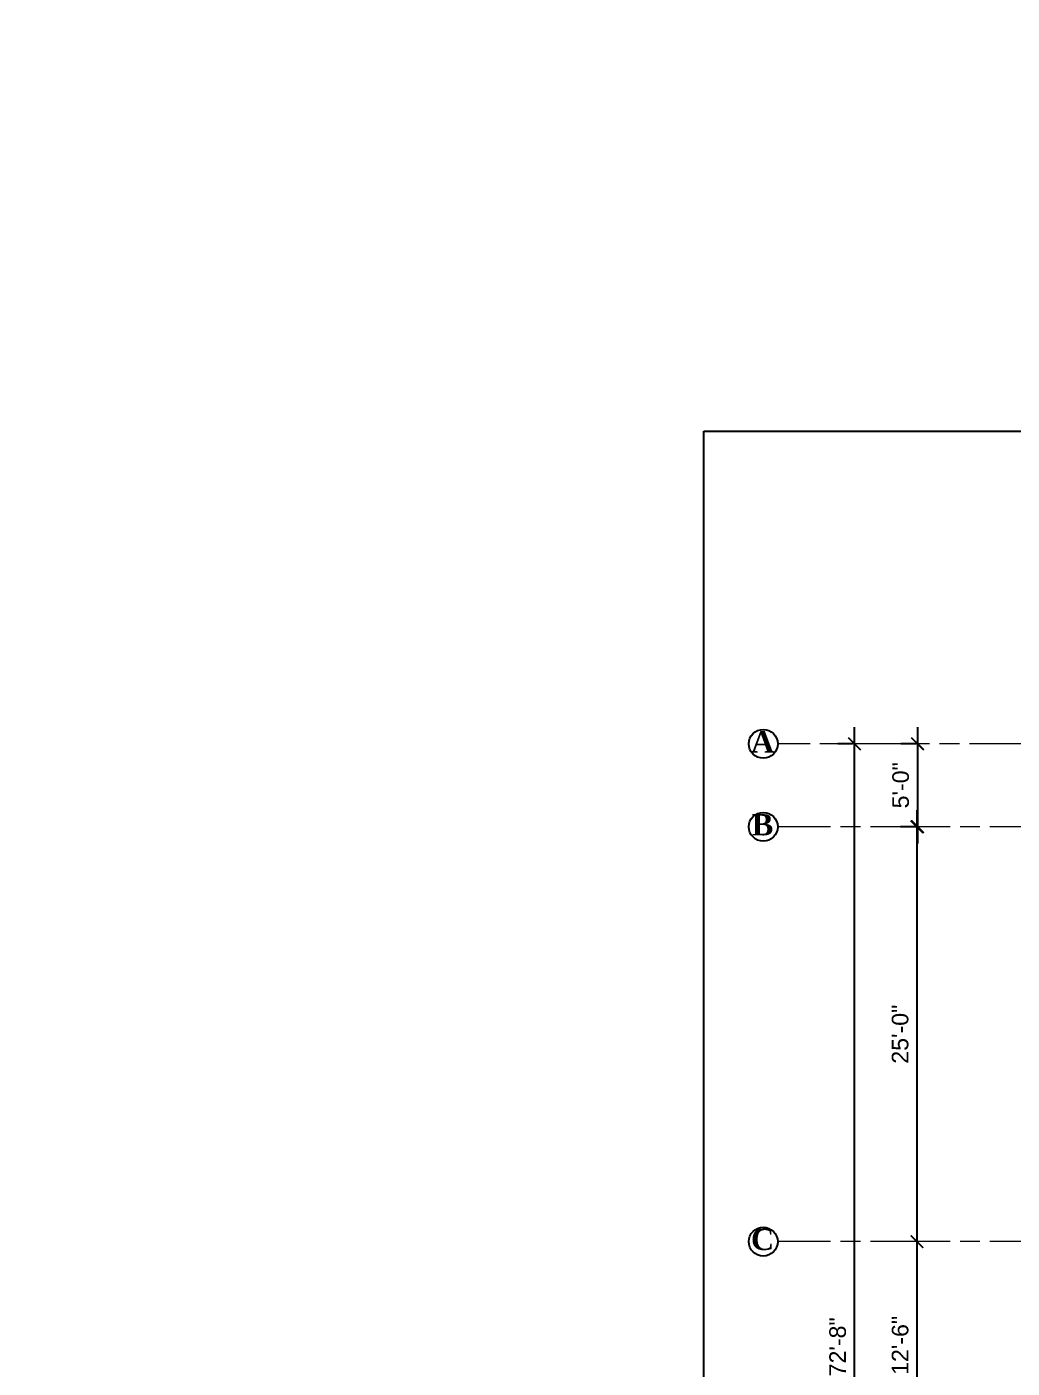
# Model space of a CAD drawing. Header units: inches. Extents: x -12 to 20935469, y -1604 to 24729220.
# Drawn here: x 20823310 to 20824022, y 24645725 to 24646695 of the extents above; entities that cross this region are included whole.
import ezdxf

# ---------------------------------------------------------------- set-up
doc = ezdxf.new("R2010")
doc.units = ezdxf.units.IN
doc.header["$LTSCALE"] = 0.03
doc.header["$MEASUREMENT"] = 0
doc.header["$PDMODE"] = 32
doc.header["$PDSIZE"] = 15
doc.linetypes.add('ACAD_ISO08W100', pattern=[36, 24, -3, 6, -3])
doc.layers.add('Dim Line', color=252, linetype='Continuous', lineweight=13)
doc.layers.add('Grid Line', color=252, linetype='Continuous', lineweight=18)
doc.layers.add('TEXT', color=7, linetype='Continuous')
doc.styles.add('RomanS', font='arial.ttf', dxfattribs={"height": 12})
doc.styles.get("Standard").update_dxf_attribs({"font": 'timesbd.ttf'})
doc.dimstyles.new('Aec_Arch_I', dxfattribs={"dimscale": 96, "dimtxt": 12, "dimasz": 0.09375, "dimexe": 0.125, "dimexo": 0.125, "dimgap": 0.0625, "dimtad": 1, "dimdec": 0, "dimzin": 3, "dimdsep": 46, "dimlunit": 4, "dimtxsty": 'RomanS', "dimblk1": 'ARCHTICK', "dimblk2": 'ARCHTICK', "dimsah": 1, "dimcen": 0.09375, "dimdle": 0.125, "dimadec": 0, "dimazin": 0, "dimtfac": 0.75, "dimtdec": 0, "dimtmove": 2, "dimatfit": 3, "dimldrblk": 'ARCHTICK', "dimfxl": 1, "dimfrac": 1, "dimtolj": 1, "dimtzin": 0, "dimarcsym": 0})
doc.dimstyles.new('arch grid', dxfattribs={"dimtxt": 250, "dimasz": 100, "dimexe": 10, "dimexo": 10, "dimgap": 0.09, "dimtad": 0, "dimdec": 0, "dimzin": 0, "dimdsep": 46, "dimtxsty": 'Standard', "dimblk": 'DOT', "dimcen": 50, "dimdle": 50, "dimclrd": 256, "dimclre": 256, "dimadec": 0, "dimazin": 0, "dimtfac": 1, "dimtdec": 0, "dimtofl": 0, "dimtmove": 0, "dimatfit": 3, "dimldrblk": 'DOT', "dimfxl": 200, "dimfxlon": 1, "dimtolj": 1, "dimtzin": 0, "dimlwd": -1, "dimlwe": -1, "dimarcsym": 1})

# ---------------------------------------------------------------- blocks, each defined once
blk = doc.blocks.new('_ArchTick')
at = {"color": 0, "linetype": 'ByBlock', "lineweight": 35, "const_width": 0.15}
blk.add_lwpolyline([(-0.5, -0.5), (0.5, 0.5)], dxfattribs=at)
blk = doc.blocks.new('*D330')
at = {"layer": 'Defpoints', "color": 0, "transparency": 16777216}
for p in [(20820055.12, 24639371.33), (20820044.19, 24639311.34), (20820055.12, 24639311.34)]:
    blk.add_point(p, dxfattribs=at)
at = {"layer": 'Dim Line', "color": 0, "lineweight": -2, "transparency": 16777216}
for p, q in [((20820044.19, 24639383.33), (20820044.19, 24639299.34)), ((20820043.12, 24639371.33), (20820032.19, 24639371.33)), ((20820043.12, 24639311.34), (20820032.19, 24639311.34))]:
    blk.add_line(p, q, dxfattribs=at)
at = {"layer": 'Dim Line', "color": 0, "lineweight": -2, "transparency": 16777216, "xscale": 9, "yscale": 9, "zscale": 9}
for p, rotation in [((20820044.19, 24639371.33), 90), ((20820044.19, 24639311.34), 270)]:
    blk.add_blockref('_ArchTick', p, dxfattribs=dict(at, rotation=rotation))
at = {"layer": 'Dim Line', "color": 0, "transparency": 16777216, "insert": (20820032.06, 24639341.34), "char_height": 12, "attachment_point": 5, "rotation": 90, "style": 'RomanS'}
blk.add_mtext('\\A1;5\'-0"', dxfattribs=at)
blk = doc.blocks.new('*D331')
at = {"layer": 'Defpoints', "color": 0, "transparency": 16777216}
for p in [(20820055.12, 24639311.34), (20820043.81, 24639011.47), (20820043.81, 24639011.47)]:
    blk.add_point(p, dxfattribs=at)
at = {"layer": 'Dim Line', "color": 0, "lineweight": -2, "transparency": 16777216}
for p, q in [((20820043.81, 24639323.34), (20820043.81, 24638999.47)), ((20820043.12, 24639311.34), (20820031.81, 24639311.34)), ((20820055.81, 24639011.47), (20820055.81, 24639011.47))]:
    blk.add_line(p, q, dxfattribs=at)
at = {"layer": 'Dim Line', "color": 0, "lineweight": -2, "transparency": 16777216, "xscale": 9, "yscale": 9, "zscale": 9}
for p, rotation in [((20820043.81, 24639311.34), 90), ((20820043.81, 24639011.47), 270)]:
    blk.add_blockref('_ArchTick', p, dxfattribs=dict(at, rotation=rotation))
at = {"layer": 'Dim Line', "color": 0, "transparency": 16777216, "insert": (20820031.68, 24639161.41), "char_height": 12, "attachment_point": 5, "rotation": 90, "style": 'RomanS'}
blk.add_mtext('\\A1;25\'-0"', dxfattribs=at)
blk = doc.blocks.new('*D332')
at = {"layer": 'Defpoints', "color": 0, "transparency": 16777216}
for p in [(20820043.81, 24639011.47), (20820043.81, 24638861.47), (20820043.81, 24638861.47)]:
    blk.add_point(p, dxfattribs=at)
at = {"layer": 'Dim Line', "color": 0, "lineweight": -2, "transparency": 16777216}
for p, q in [((20820043.81, 24639023.47), (20820043.81, 24638849.47)), ((20820055.81, 24639011.47), (20820055.81, 24639011.47)), ((20820055.81, 24638861.47), (20820055.81, 24638861.47))]:
    blk.add_line(p, q, dxfattribs=at)
at = {"layer": 'Dim Line', "color": 0, "lineweight": -2, "transparency": 16777216, "xscale": 9, "yscale": 9, "zscale": 9}
for p, rotation in [((20820043.81, 24639011.47), 90), ((20820043.81, 24638861.47), 270)]:
    blk.add_blockref('_ArchTick', p, dxfattribs=dict(at, rotation=rotation))
at = {"layer": 'Dim Line', "color": 0, "transparency": 16777216, "insert": (20820031.68, 24638936.47), "char_height": 12, "attachment_point": 5, "rotation": 90, "style": 'RomanS'}
blk.add_mtext('\\A1;12\'-6"', dxfattribs=at)
blk = doc.blocks.new('*D335')
at = {"layer": 'Defpoints', "color": 0, "transparency": 16777216}
for p in [(20819998.65, 24639371.33), (20820009.29, 24639371.33), (20820009.29, 24638499.48)]:
    blk.add_point(p, dxfattribs=at)
at = {"layer": 'Dim Line', "color": 0, "lineweight": -2, "transparency": 16777216}
for p, q in [((20819998.65, 24638487.48), (20819998.65, 24639383.33)), ((20819997.29, 24639371.33), (20819986.65, 24639371.33)), ((20819997.29, 24638499.48), (20819986.65, 24638499.48))]:
    blk.add_line(p, q, dxfattribs=at)
at = {"layer": 'Dim Line', "color": 0, "lineweight": -2, "transparency": 16777216, "xscale": 9, "yscale": 9, "zscale": 9}
for p, rotation in [((20819998.65, 24639371.33), 90), ((20819998.65, 24638499.48), 270)]:
    blk.add_blockref('_ArchTick', p, dxfattribs=dict(at, rotation=rotation))
at = {"layer": 'Dim Line', "color": 0, "transparency": 16777216, "insert": (20819986.53, 24638935.41), "char_height": 12, "attachment_point": 5, "rotation": 90, "style": 'RomanS'}
blk.add_mtext('\\A1;72\'-8"', dxfattribs=at)
blk = doc.blocks.new('_Oblique')
at = {"color": 0, "linetype": 'ByBlock', "lineweight": -2}
blk.add_line((-0.5, -0.5), (0.5, 0.5), dxfattribs=at)
blk = doc.blocks.new('*D363')
at = {"ltscale": 50, "transparency": 16777216}
for p, q in [((3479.24, 24649574.13), (3479.24, 24649400.75)), ((3479.42, 24649524.13), (3469.24, 24649524.13)), ((3479.42, 24649400.75), (3469.24, 24649400.75)), ((3479.24, 24649400.75), (3479.24, 8350.74))]:
    blk.add_line(p, q, dxfattribs=at)
at = {"layer": 'Defpoints', "color": 0, "ltscale": 50, "transparency": 16777216}
for p in [(20846678.15, 24649524.13), (3479.24, 24649400.75), (20846678.15, 24649400.75)]:
    blk.add_point(p, dxfattribs=at)
at = {"ltscale": 50, "transparency": 16777216, "xscale": 100, "yscale": 100, "zscale": 100}
for p, rotation in [((3479.24, 24649524.13), 90), ((3479.24, 24649400.75), 270)]:
    blk.add_blockref('_Oblique', p, dxfattribs=dict(at, rotation=rotation))
at = {"color": 0, "ltscale": 50, "transparency": 16777216, "insert": (3479.24, 3397.61), "char_height": 250, "attachment_point": 5, "rotation": 90}
blk.add_mtext('\\A1;{\\H8.57143x;300mm}', dxfattribs=at)
blk = doc.blocks.new('_Dot')
at = {"color": 0, "linetype": 'ByBlock', "lineweight": -2}
blk.add_line((-0.5, 0), (-1, 0), dxfattribs=at)
at = {"color": 0, "linetype": 'ByBlock', "const_width": 0.5}
blk.add_lwpolyline([(-0.25, 0, 1), (0.25, 0, 1)], format="xyb", close=True, dxfattribs=at)
blk = doc.blocks.new('GRID')
at = {"layer": 'Grid Line', "color": 252, "linetype": 'ACAD_ISO08W100', "lineweight": 9, "ltscale": 80, "true_color": 0x939598}
for p, q in [((20820312.11, 24639371.33), (20819943.28, 24639371.33)), ((20820154.14, 24639311.34), (20819943.28, 24639311.34)), ((20820154.14, 24639011.47), (20819943.28, 24639011.47))]:
    blk.add_line(p, q, dxfattribs=at)
at = {"layer": 'TEXT'}
for centre in [(20819932.72, 24639371.33), (20819932.72, 24639311.34), (20819932.72, 24639011.47)]:
    blk.add_circle(centre, 10.42, dxfattribs=at)
at = {"layer": 'TEXT', "char_height": 15.435, "width": 227.4581, "attachment_point": 8, "rotation": 0}
for s, insert in [('\\A1;A', (20819932.21, 24639365.04)), ('\\A1;B', (20819932.21, 24639305.04)), ('\\A1;C', (20819932.21, 24639005.17))]:
    blk.add_mtext(s, dxfattribs=dict(at, insert=insert))
at = {"layer": 'Dim Line'}
for base, p1, p2, picture, middle in [((20819998.65, 24639371.33), (20820009.29, 24638499.48), (20820009.29, 24639371.33), '*D335', (20819986.53, 24638935.41)), ((20820044.19, 24639311.34), (20820055.12, 24639371.33), (20820055.12, 24639311.34), '*D330', (20820032.06, 24639341.34)), ((20820043.81, 24639011.47), (20820055.12, 24639311.34), (20820043.81, 24639011.47), '*D331', (20820031.68, 24639161.41)), ((20820043.81, 24638861.47), (20820043.81, 24639011.47), (20820043.81, 24638861.47), '*D332', (20820031.68, 24638936.47))]:
    dim = blk.add_linear_dim(base=base, p1=p1, p2=p2, angle=90, dimstyle='Aec_Arch_I', dxfattribs=at)
    dim.commit()
    dim.dimension.update_dxf_attribs({"geometry": picture, "text_midpoint": middle})

msp = doc.modelspace()

# ---------------------------------------------------------------- linework, layer by layer
at = {"layer": 'Defpoints'}
msp.add_lwpolyline([(20823799.23, 24646402.61), (20826238.09, 24646402.61), (20826238.09, 24644944.08), (20823799.23, 24644944.08)], close=True, dxfattribs=at)

# ---------------------------------------------------------------- block references
msp.add_blockref('GRID', (3909.48, 6805.4))

# ---------------------------------------------------------------- dimensions: what is measured, and where the dimension line sits
at = {"ltscale": 50}
dim = msp.add_linear_dim(base=(3479.24, 24649400.75), p1=(20846678.15, 24649524.13), p2=(20846678.15, 24649400.75), angle=90, text='{\\H8.57143x;300mm}', dimstyle='arch grid', override={"dimblk1": 'Oblique', "dimblk2": 'Oblique', "dimsah": 1, "dimfxl": 0.18}, dxfattribs=at)
dim.commit()
dim.dimension.update_dxf_attribs({"geometry": '*D363', "text_midpoint": (3479.24, 3397.61), "dimtype": 160})

doc.saveas('drawing.dxf')
